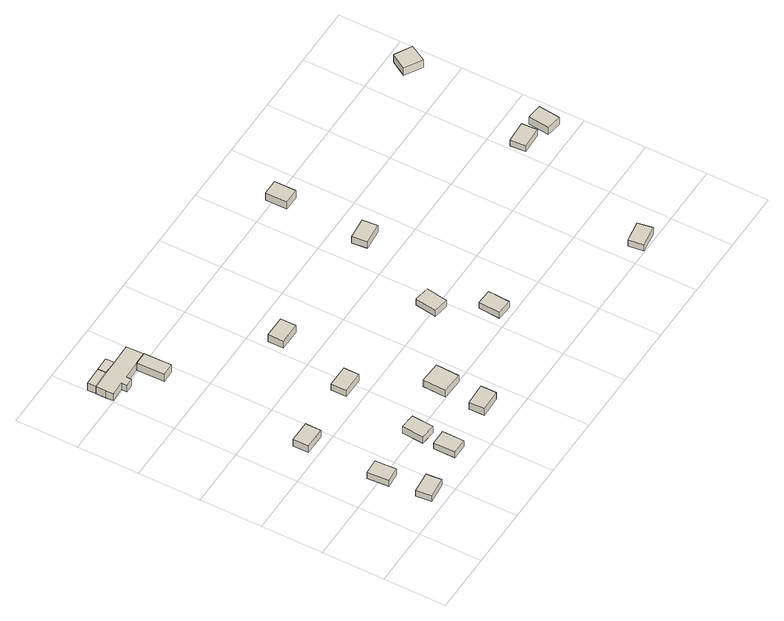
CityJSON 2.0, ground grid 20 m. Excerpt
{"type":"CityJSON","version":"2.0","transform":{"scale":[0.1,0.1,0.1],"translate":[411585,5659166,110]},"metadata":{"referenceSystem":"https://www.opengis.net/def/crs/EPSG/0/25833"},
"CityObjects":{
"building1":{"type":"Building","attributes":{"Gemeindeschluessel":14612000,"Dachneigung":66,"Dachorientierung":84.26,"MittlereTraufHoehe":113.12,"QualitaetDacherkennung":68,"ObjektHoehe":2.75,"BodenHoehe":111.47,"Geometrietyp2DReferenz":"3000","AbsoluteHoehe":114.23,"Dachflaeche":38.28,"measuredHeight":2.75,"function":"31001_9998","roofType":"3100","storeysAboveGround":1},"geometry":[{"type":"Solid","lod":"1","boundaries":[[[[0,1,2,3]],[[4,5,6,7]],[[3,5,4,0]],[[2,6,5,3]],[[1,7,6,2]],[[0,4,7,1]]]]}]},
"building2":{"type":"Building","attributes":{"Dachtyp_tdc":"tdcPolyFlatRoof","Gemeindeschluessel":14612000,"Dachneigung":0,"QualitaetDacherkennung":87,"Geometrietyp2DReferenz":"3000","measuredHeight":2.45,"function":"31001_9998","roofType":"1000"},"geometry":[{"type":"Solid","lod":"1","boundaries":[[[[8,9,10,11]],[[12,13,14,15]],[[11,13,12,8]],[[10,14,13,11]],[[9,15,14,10]],[[8,12,15,9]]]]}]},
"building3":{"type":"Building","attributes":{"Dachtyp_tdc":"tdcPolyFlatRoof","Gemeindeschluessel":14612000,"Dachneigung":3.29,"QualitaetDacherkennung":92,"Geometrietyp2DReferenz":"3000","measuredHeight":2.77,"function":"31001_9998","roofType":"2100"},"geometry":[{"type":"Solid","lod":"1","boundaries":[[[[16,17,18,19]],[[20,21,22,23]],[[19,21,20,16]],[[18,22,21,19]],[[17,23,22,18]],[[16,20,23,17]]]]}]},
"building4":{"type":"Building","attributes":{"Dachtyp_tdc":"tdcGableRoof","Gemeindeschluessel":14612000,"Dachneigung":14.57,"QualitaetDacherkennung":77,"Geometrietyp2DReferenz":"3000","measuredHeight":2.85,"function":"31001_9998","roofType":"3100"},"geometry":[{"type":"Solid","lod":"1","boundaries":[[[[24,25,26,27]],[[28,29,30,31]],[[27,29,28,24]],[[26,30,29,27]],[[25,31,30,26]],[[24,28,31,25]]]]}]},
"building5":{"type":"Building","attributes":{"Dachtyp_tdc":"tdcGableRoof","Gemeindeschluessel":14612000,"Dachneigung":15.54,"QualitaetDacherkennung":84,"Geometrietyp2DReferenz":"3000","measuredHeight":3.16,"function":"31001_9998","roofType":"3100"},"geometry":[{"type":"Solid","lod":"1","boundaries":[[[[32,33,34,35]],[[36,37,38,39]],[[35,37,36,32]],[[34,38,37,35]],[[33,39,38,34]],[[32,36,39,33]]]]}]},
"building6":{"type":"Building","attributes":{"Gemeindeschluessel":14612000,"Geometrietyp2DReferenz":"3000","function":"31001_9998","roofType":"9999"},"children":["building6-1","building6-2"]},
"building6-1":{"type":"BuildingPart","attributes":{"Dachtyp_tdc":"tdcPolyFlatRoof","Dachneigung":8.41,"QualitaetDacherkennung":93,"Geometrietyp2DReferenz":"3000","measuredHeight":3.07,"roofType":"2100"},"parents":["building6"],"geometry":[{"type":"Solid","lod":"1","boundaries":[[[[40,41,42,43]],[[44,45,46,47]],[[43,45,44,40]],[[42,46,45,43]],[[41,47,46,42]],[[40,44,47,41]]]]}]},
"building6-2":{"type":"BuildingPart","attributes":{"Dachtyp_tdc":"tdcGableRoof","Dachneigung":12.44,"QualitaetDacherkennung":80,"Geometrietyp2DReferenz":"3000","measuredHeight":3.79,"roofType":"3100"},"parents":["building6"],"geometry":[{"type":"Solid","lod":"1","boundaries":[[[[48,49,50,51,52,53,54,55,56,57,58,59,60]],[[45,61,62,63,64,65,66,67,68,69,70,71,46]],[[60,61,45,48]],[[59,62,61,60]],[[58,63,62,59]],[[57,64,63,58]],[[56,65,64,57]],[[55,66,65,56]],[[54,67,66,55]],[[53,68,67,54]],[[52,69,68,53]],[[51,70,69,52]],[[50,71,70,51]],[[49,46,71,50]],[[48,45,46,49]]]]}]},
"building7":{"type":"Building","attributes":{"Dachtyp_tdc":"tdcPolyFlatRoof","Gemeindeschluessel":14612000,"Dachneigung":8.72,"QualitaetDacherkennung":92,"Geometrietyp2DReferenz":"3000","measuredHeight":2.89,"function":"31001_9998","roofType":"2100"},"geometry":[{"type":"Solid","lod":"1","boundaries":[[[[72,40,43,73]],[[74,75,76,77]],[[73,75,74,72]],[[43,76,75,73]],[[40,77,76,43]],[[72,74,77,40]]]]}]},
"building8":{"type":"Building","attributes":{"Dachtyp_tdc":"tdcGableRoof","Gemeindeschluessel":14612000,"Dachneigung":20.88,"QualitaetDacherkennung":90,"Geometrietyp2DReferenz":"3000","measuredHeight":3.38,"function":"31001_9998","roofType":"3100"},"geometry":[{"type":"Solid","lod":"1","boundaries":[[[[78,79,80,81]],[[82,65,64,83]],[[81,65,82,78]],[[80,64,65,81]],[[79,83,64,80]],[[78,82,83,79]]]]}]},
"building9":{"type":"Building","attributes":{"Dachtyp_tdc":"tdcGableRoof","Gemeindeschluessel":14612000,"Dachneigung":34.19,"QualitaetDacherkennung":78,"Geometrietyp2DReferenz":"3000","measuredHeight":3.46,"function":"31001_9998","roofType":"3100"},"geometry":[{"type":"Solid","lod":"1","boundaries":[[[[84,85,86,87]],[[88,89,90,91]],[[87,89,88,84]],[[86,90,89,87]],[[85,91,90,86]],[[84,88,91,85]]]]}]},
"building10":{"type":"Building","attributes":{"Dachtyp_tdc":"tdcPolyFlatRoof","Gemeindeschluessel":14612000,"Dachneigung":3.61,"QualitaetDacherkennung":69,"Geometrietyp2DReferenz":"3000","measuredHeight":3,"function":"31001_9998","roofType":"2100"},"geometry":[{"type":"Solid","lod":"1","boundaries":[[[[92,93,94,95]],[[96,97,98,99]],[[95,97,96,92]],[[94,98,97,95]],[[93,99,98,94]],[[92,96,99,93]]]]}]},
"building11":{"type":"Building","attributes":{"Dachtyp_tdc":"tdcGableRoof","Gemeindeschluessel":14612000,"Dachneigung":10.15,"QualitaetDacherkennung":67,"Geometrietyp2DReferenz":"3000","measuredHeight":3.01,"function":"31001_9998","roofType":"3100"},"geometry":[{"type":"Solid","lod":"1","boundaries":[[[[100,101,102,103]],[[104,105,106,107]],[[103,105,104,100]],[[102,106,105,103]],[[101,107,106,102]],[[100,104,107,101]]]]}]},
"building12":{"type":"Building","attributes":{"Dachtyp_tdc":"tdcPolyFlatRoof","Gemeindeschluessel":14612000,"Dachneigung":6.07,"QualitaetDacherkennung":78,"Geometrietyp2DReferenz":"3000","measuredHeight":3.06,"function":"31001_9998","roofType":"2100"},"geometry":[{"type":"Solid","lod":"1","boundaries":[[[[108,109,110,111]],[[112,113,114,115]],[[111,113,112,108]],[[110,114,113,111]],[[109,115,114,110]],[[108,112,115,109]]]]}]},
"building13":{"type":"Building","attributes":{"Dachtyp_tdc":"tdcPolyFlatRoof","Gemeindeschluessel":14612000,"Dachneigung":4,"QualitaetDacherkennung":74,"Geometrietyp2DReferenz":"3000","measuredHeight":2.63,"function":"31001_9998","roofType":"2100"},"geometry":[{"type":"Solid","lod":"1","boundaries":[[[[116,117,118,119]],[[120,121,122,123]],[[119,121,120,116]],[[118,122,121,119]],[[117,123,122,118]],[[116,120,123,117]]]]}]},
"building14":{"type":"Building","attributes":{"Dachtyp_tdc":"tdcPolyFlatRoof","Gemeindeschluessel":14612000,"Dachneigung":5.64,"QualitaetDacherkennung":83,"Geometrietyp2DReferenz":"3000","measuredHeight":2.72,"function":"31001_9998","roofType":"2100"},"geometry":[{"type":"Solid","lod":"1","boundaries":[[[[124,125,126,127]],[[128,129,130,131]],[[127,129,128,124]],[[126,130,129,127]],[[125,131,130,126]],[[124,128,131,125]]]]}]},
"building15":{"type":"Building","attributes":{"Dachtyp_tdc":"tdcPolyFlatRoof","Gemeindeschluessel":14612000,"Dachneigung":5.61,"QualitaetDacherkennung":56,"Geometrietyp2DReferenz":"3000","measuredHeight":2.86,"function":"31001_9998","roofType":"2100"},"geometry":[{"type":"Solid","lod":"1","boundaries":[[[[132,133,134,135]],[[136,137,138,139]],[[135,137,136,132]],[[134,138,137,135]],[[133,139,138,134]],[[132,136,139,133]]]]}]},
"building16":{"type":"Building","attributes":{"Dachtyp_tdc":"tdcPolyFlatRoof","Gemeindeschluessel":14612000,"Dachneigung":7.63,"QualitaetDacherkennung":71,"Geometrietyp2DReferenz":"3000","measuredHeight":3.33,"function":"31001_9998","roofType":"2100"},"geometry":[{"type":"Solid","lod":"1","boundaries":[[[[140,141,142,143]],[[144,145,146,147]],[[143,145,144,140]],[[142,146,145,143]],[[141,147,146,142]],[[140,144,147,141]]]]}]},
"building17":{"type":"Building","attributes":{"Dachtyp_tdc":"tdcPolyFlatRoof","Gemeindeschluessel":14612000,"Dachneigung":2.65,"QualitaetDacherkennung":66,"Geometrietyp2DReferenz":"3000","measuredHeight":2.7,"function":"31001_9998","roofType":"2100"},"geometry":[{"type":"Solid","lod":"1","boundaries":[[[[148,149,150,151]],[[152,153,154,155]],[[151,153,152,148]],[[150,154,153,151]],[[149,155,154,150]],[[148,152,155,149]]]]}]},
"building18":{"type":"Building","attributes":{"Dachtyp_tdc":"tdcGableRoof","Gemeindeschluessel":14612000,"Dachneigung":11.22,"QualitaetDacherkennung":73,"Geometrietyp2DReferenz":"3000","measuredHeight":2.87,"function":"31001_9998","roofType":"3100"},"geometry":[{"type":"Solid","lod":"1","boundaries":[[[[156,157,158,159]],[[160,161,162,163]],[[159,161,160,156]],[[158,162,161,159]],[[157,163,162,158]],[[156,160,163,157]]]]}]},
"building19":{"type":"Building","attributes":{"Dachtyp_tdc":"tdcGableRoof","Gemeindeschluessel":14612000,"Dachneigung":21.45,"QualitaetDacherkennung":85,"Geometrietyp2DReferenz":"3000","measuredHeight":3.43,"function":"31001_9998","roofType":"3100"},"geometry":[{"type":"Solid","lod":"1","boundaries":[[[[164,165,166,167]],[[168,169,170,171]],[[167,169,168,164]],[[166,170,169,167]],[[165,171,170,166]],[[164,168,171,165]]]]}]},
"building20":{"type":"Building","attributes":{"Dachtyp_tdc":"tdcGableRoof","Gemeindeschluessel":14612000,"Dachneigung":14.36,"QualitaetDacherkennung":75,"Geometrietyp2DReferenz":"3000","measuredHeight":3.51,"function":"31001_9998","roofType":"3100"},"geometry":[{"type":"Solid","lod":"1","boundaries":[[[[172,173,174,175]],[[176,177,178,179]],[[175,177,176,172]],[[174,178,177,175]],[[173,179,178,174]],[[172,176,179,173]]]]}]}
},
"vertices":[
[189,38,37],[184,88,37],[115,81,37],[120,31,37],[189,38,15],[120,31,15],[115,81,15],[184,88,15],
[109,164,39],[158,168,39],[154,237,39],[104,234,39],[109,164,15],[104,234,15],[154,237,15],[158,168,15],
[108,427,39],[178,427,39],[178,477,39],[108,477,39],[108,427,12],[108,477,12],[178,477,12],[178,427,12],
[297,59,39],[347,59,39],[347,129,39],[297,129,39],[297,59,15],[297,129,15],[347,129,15],[347,59,15],
[300,166,41],[349,162,41],[354,232,41],[305,236,41],[300,166,14],[305,236,14],[354,232,14],[349,162,14],
[63,1087,39],[2,1085,39],[3,1058,39],[63,1060,39],[63,1087,10],[63,1060,10],[3,1058,10],[2,1085,10],
[63,1060,38],[3,1058,38],[3,1025,38],[4,1002,38],[52,1003,38],[52,985,38],[78,986,38],[78,1003,38],[138,1004,38],[180,1005,38],[179,1029,38],[178,1062,38],[109,1060,38],[109,1060,10],[178,1062,10],[179,1029,10],[180,1005,10],[138,1004,10],[78,1003,10],[78,986,10],[52,985,10],[52,1003,10],[4,1002,10],[3,1025,10],
[108,1088,39],[109,1060,39],[108,1088,12],[109,1060,12],[63,1060,12],[63,1087,12],
[140,915,39],[182,916,39],[180,1005,39],[138,1004,39],[140,915,10],[182,916,10],
[348,493,37],[348,443,37],[418,443,37],[418,493,37],[348,493,11],[418,493,11],[418,443,11],[348,443,11],
[549,123,42],[479,120,42],[480,70,42],[550,73,42],[549,123,14],[550,73,14],[480,70,14],[479,120,14],
[490,276,39],[486,201,39],[555,197,39],[558,273,39],[490,276,12],[558,273,12],[555,197,12],[486,201,12],
[418,690,40],[488,690,40],[488,740,40],[418,740,40],[418,690,12],[418,740,12],[488,740,12],[488,690,12],
[747,450,40],[736,380,40],[785,373,40],[796,442,40],[747,450,15],[796,442,15],[785,373,15],[736,380,15],
[825,291,39],[821,221,39],[871,218,39],[875,288,39],[825,291,15],[875,288,15],[871,218,15],[821,221,15],
[865,677,41],[934,683,41],[930,733,41],[860,726,41],[865,677,15],[860,726,15],[930,733,15],[934,683,15],
[881,1019,43],[881,949,43],[931,949,43],[931,1019,43],[881,1019,13],[931,1019,13],[931,949,13],[881,949,13],
[1248,53,33],[1255,4,33],[1325,14,33],[1317,63,33],[1248,53,7],[1317,63,7],[1325,14,7],[1255,4,7],
[1411,480,37],[1481,484,37],[1478,534,37],[1408,530,37],[1411,480,13],[1408,530,13],[1478,534,13],[1481,484,13],
[1553,520,46],[1503,525,46],[1496,456,46],[1545,450,46],[1553,520,17],[1545,450,17],[1496,456,17],[1503,525,17],
[1541,890,48],[1570,943,48],[1515,973,48],[1486,923,48],[1541,890,17],[1486,923,17],[1515,973,17],[1570,943,17]
]}
